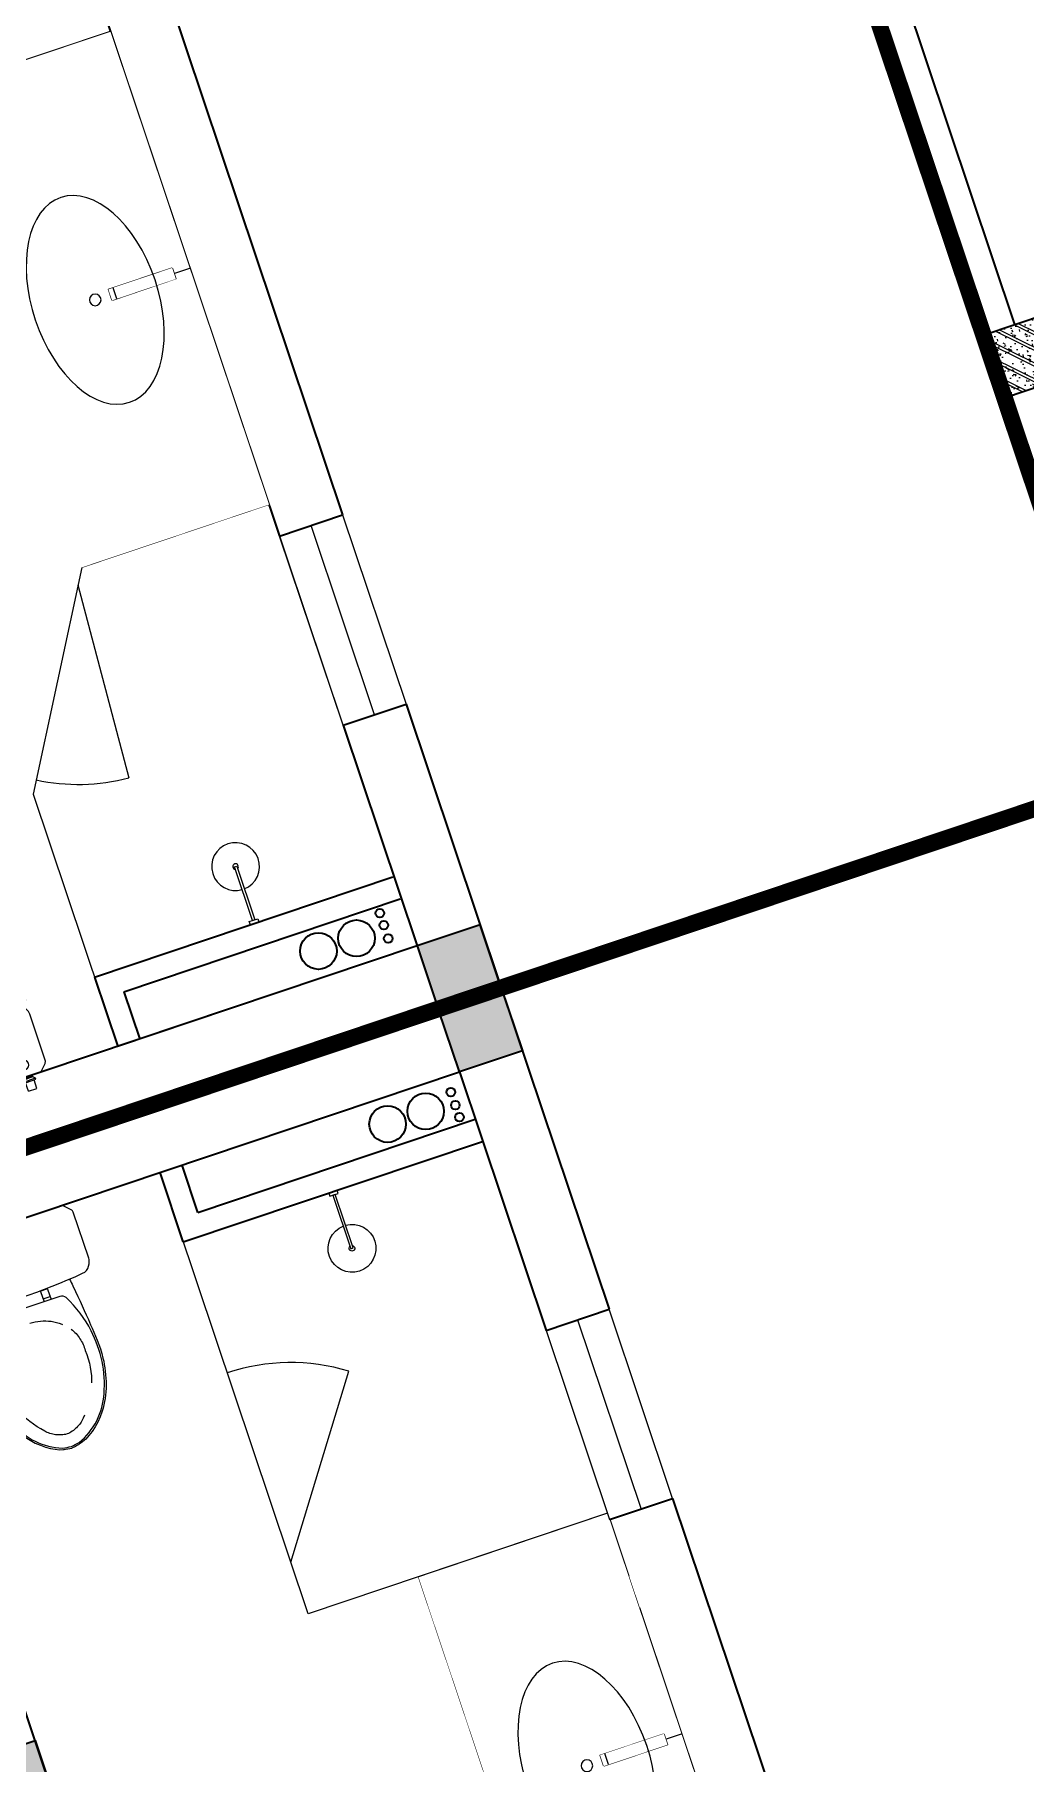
# Model space of a CAD drawing. Header units: metres. Extents: x 568332 to 569219, y 2065964 to 2066430.
# Drawn here: x 568493.52 to 568496.5, y 2066212.49 to 2066217.69 of the extents above; entities that cross this region are included whole.
import ezdxf

# ---------------------------------------------------------------- set-up
doc = ezdxf.new("R2010")
doc.units = ezdxf.units.M
for name, pattern in [('CENTER', [2, 1.25, -0.25, 0.25, -0.25]), ('HIDDEN', [0.375, 0.25, -0.125]), ('xref-thap C (mb tang 32-2)$0$HIDDEN', [0.375, 0.25, -0.125])]:
    doc.linetypes.add(name, pattern=pattern)
doc.layers.get('0').update_dxf_attribs({"linetype": 'CONTINUOUS'})
doc.layers.get('DEFPOINTS').update_dxf_attribs({"linetype": 'CONTINUOUS'})
for name, color, linetype, lineweight in [('-CENTER', 143, 'CENTER', 13), ('-CONCRETE', 1, 'CONTINUOUS', 35), ('-DIM', 9, 'CONTINUOUS', 13), ('-DOOR', 137, 'CONTINUOUS', 9), ('-FURNITURE', 46, 'CONTINUOUS', 9), ('-HATCH', 8, 'CONTINUOUS', 5), ('-LINE1', 7, 'CONTINUOUS', 18), ('-LINE2', 252, 'CONTINUOUS', 9), ('-STEEL1', 1, 'CONTINUOUS', 35), ('-WALL', 4, 'CONTINUOUS', 35)]:
    doc.layers.add(name, color=color, linetype=linetype, lineweight=lineweight)
doc.layers.add('-RANH GIOI LO DAT', color=12, linetype='CONTINUOUS')

# ---------------------------------------------------------------- blocks, each defined once
blk = doc.blocks.new('A$C18091ED7')
for p, q in [((9.957147995010018e-09, -42.13376978135784), (0, -3.786117304116488e-07)), ((146.1412317672475, -26.59467297248193), (179.181621938591, -26.59467296488583)), ((146.1412317672475, -26.59467297248193), (146.1412317680188, -30.17859706786112)), ((146.1412317680188, -30.17859706786112), (165.7503655985456, -30.17859706340823)), ((153.0594147269658, -36.79204952501459), (146.1412317680188, -30.17859706786112)), ((152.3191092506386, -2.717133611440659e-07), (152.3191092568413, -26.59467297093943)), ((152.3191092506386, -2.717133611440659e-07), (179.1816219322718, -2.654269337654114e-07)), ((153.0594147269658, -36.79204952501459), (165.7503656001572, -36.79204952192958)), ((153.0594147275151, -39.73033438943094), (153.0594147269658, -36.79204952501459)), ((153.0594147275151, -39.73033438943094), (178.4413164740145, -39.73033438349376)), ((153.0594147275151, -39.73033438943094), (178.4413164740145, -39.73033438349376)), ((153.0594147275151, -39.73033438943094), (153.0594147281554, -42.13376974494895)), ((185.3594994290725, -30.17859705851879), (165.7503655985456, -30.17859706340823)), ((178.4413164733487, -36.79204951884458), (165.7503656001572, -36.79204952192958)), ((185.3594994290725, -30.17859705851879), (178.4413164733487, -36.79204951884458)), ((178.4413164733487, -36.79204951884458), (178.4413164740145, -39.73033438349376)), ((178.4413164740145, -39.73033438349376), (178.4413164746547, -42.1337697392446)), ((179.1816219322718, -2.654269337654114e-07), (179.181621938591, -26.59467296488583)), ((179.181621938591, -26.59467296488583), (185.3594994283012, -26.59467296337243)), ((185.3594994283012, -26.59467296337243), (185.3594994290725, -30.17859705851879)), ((167.8691141396885, -259.5142789271486), (228.0810223811895, -259.5142789128586)), ((-83.25994817525861, -267.3592828898691), (-83.259948167517, -299.9634285944048)), ((-83.25994817257379, -278.4883151478134), (-83.25994817046012, -287.6388527823146)), ((-60.91100930959874, -290.0299398849311), (-83.25994816994717, -290.0299398901407)), ((-62.88950393904452, -265.3807882612164), (-81.28145355204106, -265.3807882657275)), ((-60.91100931491019, -267.3592828844266), (-60.91100930728498, -299.9634285889624)), ((60.9110093945892, -267.3592828557594), (60.9110094022144, -299.9634285600623)), ((60.91100939990065, -290.029939856031), (83.25994826024908, -290.0299398510542)), ((62.88950401780676, -265.3807882316178), (81.2814536308033, -265.3807882273395)), ((83.25994825493763, -267.3592828505498), (83.25994826256283, -299.9634285550856)), ((83.25994825750604, -278.488315108727), (83.2599482596197, -287.6388527429954)), ((165.3959958605519, -261.9873972070927), (165.3959958671003, -289.7349902229907)), ((167.8691141472664, -292.2081085020036), (206.7175896017579, -292.2081084926904)), ((230.5541406641933, -274.3229751045001), (230.5541406613593, -261.9873971916386))]:
    blk.add_line(p, q)
for points in [[(230.0000000517721, -218.5046414944518, -0.1374073801801567), (225.4781190853137, -234.6482587013161), (221.7949787454636, -240.7070387715066, -0.2360805181595358), (198.2560902649639, -255.4947853636986, -0.0519608230665726), (-198.2560901437319, -255.4947854572965, -0.236080518165078), (-221.7949786317113, -240.7070388760185), (-225.4781189743626, -234.6482588077488, -0.1374073801809237), (-229.9999999484608, -218.5046416030382), (-229.9999999831671, -71.98694829508895, -0.1989123673786679), (-226.3782021181105, -63.2431547633314), (-208.8906150607545, -45.75556769772083, -0.1989123673792025), (-200.1468215308087, -42.13376982865157), (9.971699910238385e-09, -42.13376978135784), (200.1468215506357, -42.13376973403501, -0.1989123673792025), (208.8906150822841, -45.75556759897154), (226.3782021480001, -63.24315465634572, -0.1989123673791691), (230.0000000170658, -71.98694818626973)], [(144.14367173758, -618.9627606730501, -0.2124047892419209), (26.30999211127346, -734.491494372196, -0.0276853236339062), (-0.5628229983012716, -738.609219571983, -0.0222792448073508), (-26.30999181118386, -734.4914943844487, -0.2124047892421136), (-144.1436714920528, -618.9627607410075, -0.1427957259999892), (-167.2376623962118, -428.0139674870588, -0.0930051380368448), (-127.9331820271946, -309.1271633332653, -0.2564387014614383), (-111.240849547703, -299.9634286007786), (4.746470949612558e-08, -299.9634285748762), (111.2408496426324, -299.9634285482753, -0.2564387014619951), (127.933182126606, -309.1271632729331, -0.0930051380368741), (167.2376625517572, -428.0139674081001, -0.1427957260000456)]]:
    blk.add_lwpolyline(points, format="xyb", close=True)
at = {"linetype": 'xref-thap C (mb tang 32-2)$0$HIDDEN', "ltscale": 100}
blk.add_lwpolyline([(61.00044987679576, -669.0176259216969, -0.1990312026443698), (1.417429302819073e-07, -698.769823720475, -0.1990312026443799), (-61.00044960746891, -669.0176259504806, -0.2189240232571595), (-131.9321382956405, -478.313622940972, -0.1537914605682739), (-112.4681372026971, -403.989815428853, -0.2367011859554165), (5.876427167095244e-08, -347.5870280214876, -0.2367011859554843), (112.4681373467611, -403.9898153757968, -0.1537914605681893), (131.9321384748619, -478.313622878748, -0.2189240232571754)], format="xyb", close=True, dxfattribs=at)
blk.add_circle((165.7503656100234, -78.39166221523192), 13.90362011701458)
for centre, radius, start, end in [((167.8691141402633, -261.9873972065106), 2.473118279571131, 90.00000001354867, 180.0000000133402), ((-81.28145355158267, -267.3592828894034), 1.978494623656905, 90.00000001354867, 180.0000000133402), ((-62.88950393858613, -267.3592828848923), 1.978494623656905, 1.334021322268115e-08, 90.00000001354867), ((62.88950401826514, -267.3592828552937), 1.978494623656905, 90.00000001354867, 180.0000000133402), ((81.28145363126168, -267.3592828510155), 1.978494623656905, 1.334021322268115e-08, 90.00000001354867), ((167.8691141466952, -289.7349902224087), 2.473118279571131, 180.0000000133402, 270.0000000135486), ((206.717589598069, -276.6690117186226), 15.53909677420133, 270.0000000135486, 306.4658507565522), ((168.3527972659103, -224.7572911087773), 80.08895368617857, 306.4658507565522, 320.3122930343796), ((228.0810223845983, -274.3229751050822), 2.473118279571131, 320.3122930343796, 1.334021322268115e-08)]:
    blk.add_arc(centre, radius, start, end)
for points, knots in [([(-155.6468228230951, -259.4535552573798), (-156.6353001506941, -267.2522313103836), (-164.2940232875517, -328.394745314552), (-169.1545302536251, -385.0939582949213), (-183.68571763406, -527.7705276800843), (-135.602968026873, -679.1126648240606), (-50.29344375100118, -735.2493608418445), (-19.70048385594782, -741.0901266933652), (1.531116140540689e-07, -743.6724421556864)], [130.6139379315478, 130.6139379315478, 130.6139379315478, 130.6139379315478, 152.8521090939923, 311.1293507817257, 417.703951170228, 561.3833927516608, 697.6926317810714, 710.812262267882, 710.812262267882, 710.812262267882, 710.812262267882]), ([(155.6468228994709, -259.4535551877343), (156.6353002305841, -267.2522312389628), (164.2940233960289, -328.3947452375724), (169.1545303888706, -385.0939582149149), (183.6857178367027, -527.7705275934422), (135.6029683008201, -679.1126647599449), (50.29344405157826, -735.2493608178338), (19.70048415924612, -741.0901266841101), (1.530679583083838e-07, -743.6724421554536)], [130.613937934949, 130.613937934949, 130.613937934949, 130.613937934949, 152.8521090939923, 311.1293507817257, 417.703951170228, 561.3833927516608, 697.6926317810714, 710.812262267882, 710.812262267882, 710.812262267882, 710.812262267882])]:
    blk.add_open_spline(points, degree=3, knots=knots)
blk = doc.blocks.new('Sink_Cicle')
blk.add_lwpolyline([(17.49999987077899, -50.00226151314564), (-17.49999987077899, -49.99773848685436), (-17.51615354442038, -252.2967581441626), (17.48384613892995, -252.3012811850058)], close=True)
blk.add_circle((0, -300), 17.5)
at = {"layer": 'DEFPOINTS'}
blk.add_line((0, -100), (0, 0), dxfattribs=at)
blk.add_wipeout([(17.499999870775355, -50.00226151314928), (-17.49999987078263, -49.99773848685436), (-17.516153544427652, -252.29675814416623), (17.48384613892631, -252.3012811850058)])
at = {"layer": '-FURNITURE', "linetype": 'Continuous'}
blk.add_ellipse((0, -300), major_axis=(-325, 0), ratio=0.5846153846153846, dxfattribs=at)
blk.add_line((-17.51421511289664, -237.2967582757119), (17.48578462866135, -237.3012813020032))
blk = doc.blocks.new('shower')
for points in [[(180919.3447017173, -32316.45425928477), (180912.3337561736, -32316.45425928477), (180912.3337561736, -32146.62790954509), (180919.3447017173, -32146.62790954509)], [(180929.3839969719, -32326.62790954066), (180902.2944609144, -32326.62790954066), (180902.2944609144, -32316.45425928477), (180929.3839969719, -32316.45425928477)]]:
    blk.add_lwpolyline(points, close=True)
for radius, start, end in [(72, 272.7906698559544, 267.2093301440456), (8.346062492523743, 294.8355446212717, 245.1644553787283)]:
    blk.add_arc((180915.8392289462, -32146.62790954416), radius, start, end)
blk = doc.blocks.new('A$C5C575821')
at = {"layer": '-CONCRETE'}
h = blk.add_hatch(color=256, dxfattribs=at)
h.dxf.hatch_style = 1
h.paths.add_polyline_path([(-0.00237559899687767, 200.0000000000146), (-0.00237559899687767, 1.455191522836685e-11), (199.9976244010031, 1.455191522836685e-11), (199.9976244010031, 200.0000000000146)])
blk.add_lwpolyline([(-0.00237559899687767, 1.455191522836685e-11), (199.9976244010031, 1.455191522836685e-11), (199.9976244010031, 200.0000000000146), (-0.00237559899687767, 200.0000000000146)], close=True, dxfattribs=at)
blk = doc.blocks.new('M27-T3')
at = {"layer": '-CONCRETE'}
for centre, radius in [((205376.0635093662, -686196.4696818889, 5.66516857499076e-09), 13), ((205414.3334963158, -686196.4696818889, 5.66516857499076e-09), 13), ((205456.0829143319, -686196.4696818889, 5.66516857499076e-09), 13), ((205425.2561563579, -686286.9664899866, 5.66516857499076e-09), 55), ((205425.2561563579, -686407.8089401919, 5.66516857499076e-09), 55)]:
    blk.add_circle(centre, radius, dxfattribs=at)
at = {"layer": '-DOOR'}
blk.add_lwpolyline([(204204.9920547613, -685921.4892387852), (204805.0039946692, -685921.4892387852), (204805.0039946692, -686121.4892387852), (204204.9920547613, -686121.4892387852)], close=True, dxfattribs=at)
blk.add_lwpolyline([(204805.0039946692, -686021.4892387852), (204204.9994206022, -686021.5334146522)], dxfattribs=at)
at = {"layer": '-FURNITURE'}
for points in [[(204704.9369298297, -687071.4892387852), (205505.0039946692, -687071.4892387852), (205505.0039946692, -686121.4892387852), (204104.8698649901, -686121.4892387852), (204104.8698649901, -686716.0257370352)], [(204151.0538827741, -686743.3839002281), (204749.7492659565, -686782.9292938417)]]:
    blk.add_lwpolyline(points, dxfattribs=at)
blk.add_arc((204151.0538827741, -686743.3839002281), 600, 329.3586465095803, 356.2209536738341, dxfattribs=at)
at = {"layer": '-RANH GIOI LO DAT', "linetype": 'HIDDEN', "ltscale": 10, "const_width": 50}
blk.add_lwpolyline([(196705.0039944306, -683921.4892388199), (196705.0039945305, -701917.379578126), (205705.0039946673, -702342.4171502552), (205705.0039946695, -683921.4892389331)], close=True, dxfattribs=at)
at = {"layer": '-WALL'}
for p, q in [((202154.8642905777, -685921.4001005247), (204204.9920547613, -685921.4892387852)), ((204205.0067799381, -686121.4892387852), (204204.9920547613, -685921.4892387852)), ((204805.0039946692, -685921.4892387852), (205705.0039946692, -685921.4892387852)), ((204805.0039946692, -686121.4892387852), (204805.0039946692, -685921.4892387852)), ((205705.0039946692, -685921.4892387852), (205705.0039946692, -699606.4892410543)), ((202154.8825719088, -686121.5189513784), (204205.0067799381, -686121.4892387852)), ((202604.8698649901, -686121.4892387852), (202604.8698649901, -687971.4892387852)), ((204805.0039946692, -686121.4892387852), (205505.0039946692, -686121.4892387852)), ((205285.1172811443, -687071.4892387852), (205285.1172811499, -686124.4222777785)), ((205355.1172811443, -687001.4892387852), (205355.1172811499, -686124.4222777785)), ((205505.0039946692, -686121.4892387852), (205505.0039946692, -687971.4892387852)), ((205355.1172811443, -687001.4892387852), (205505.1172811443, -687001.4892387852)), ((205285.1172811443, -687071.4892387852), (205505.1172811442, -687071.4892387852))]:
    blk.add_line(p, q, dxfattribs=at)
at = {"layer": '-FURNITURE', "rotation": 90.00000000000001}
blk.add_blockref('shower', (172958.4893716057, -867479.03615302), dxfattribs=at)
at = {"layer": '-FURNITURE', "xscale": -1, "rotation": 269.9963422654919}
blk.add_blockref('A$C18091ED7', (205547.1377643647, -687521.4919285943), dxfattribs=at)
at = {"layer": '-WALL'}
blk.add_blockref('A$C5C575821', (205505.0039946692, -686121.4892387852), dxfattribs=at)
blk.add_wipeout([(204104.86986499003, -686121.4892387853), (202604.86986499003, -686121.4892387853), (202604.86986499, -686721.2582582703), (204104.86986499003, -686716.0257370354)]).dxf.layer = '-FURNITURE'
at = {"layer": '-FURNITURE'}
blk.add_lwpolyline([(204104.8698649901, -686716.0257370352), (204704.9369298297, -687071.4892387852)], dxfattribs=at)
at = {"layer": '-FURNITURE', "xscale": -1, "rotation": 359.9963422654919}
blk.add_blockref('Sink_Cicle', (203354.8698699838, -686121.4110145807), dxfattribs=at)
blk = doc.blocks.new('X-5M-DH-2-CORE$0$A$C75E80C28')
at = {"layer": '-LINE2', "linetype": 'Continuous', "ltscale": 2}
for p, q in [((-510.0000099998433, -21.5000000000291), (-510.0000099998579, -50.60000000000582)), ((-506.8000099998899, -21.5000000000291), (-510.0000099998433, -21.5000000000291)), ((-506.8000099998899, -21.5000000000291), (-506.8000099999044, -50.60000000000582)), ((506.8000100001227, -21.5), (510.0000100000761, -21.5)), ((506.8000100001227, -21.5), (506.8000100001082, -50.59999999997672)), ((510.0000100000761, -21.5), (510.0000100000616, -50.59999999997672)), ((-510.0000099998579, -108.5000000000291), (-510.0000099998433, -79.39999999999418)), ((-506.8000099999044, -108.5000000000291), (-506.8000099998899, -79.39999999999418)), ((-456.2000100000296, -56.79999999998836), (-500.6000099999364, -56.80000000001746)), ((-456.2000100000441, -60), (-500.600009999951, -60.0000000000291)), ((-456.2000100000296, -70), (-500.6000099999364, -70.0000000000291)), ((-456.2000100000296, -73.19999999995343), (-500.6000099999364, -73.19999999998254)), ((-453.2000100000441, -63), (-453.2000100000296, -67)), ((-450.0000099998579, -63), (-450.0000099998433, -67)), ((450.0000100000616, -63), (450.0000100000761, -67)), ((453.200010000015, -63), (453.2000100000296, -67)), ((456.2000100000296, -56.79999999998836), (500.6000100000529, -56.79999999998836)), ((456.200010000015, -60), (500.6000100000383, -60)), ((456.2000100000296, -70), (500.6000100000529, -70)), ((456.2000100000296, -73.19999999995343), (500.6000100000529, -73.19999999995343)), ((506.8000100001227, -108.5), (506.8000100001227, -79.39999999996508)), ((510.0000100000761, -108.5), (510.0000100000761, -79.39999999996508)), ((-731.0000002632733, -148.9999999649008), (730.9999997367267, -148.9999999649299)), ((-731.0000002698944, -1304.999999934109), (-731.0000002632733, -148.9999999649008)), ((-556.8000102631631, -112.4999999912397), (-560.0000102631166, -112.4999999912397)), ((456.800009736864, -112.4999999912397), (460.0000097368174, -112.4999999912397)), ((730.9999997301056, -1304.999999934109), (730.9999997367267, -148.9999999649299)), ((-700.0000002632733, -178.9999999649008), (699.9999997367267, -178.9999999649299)), ((-700.0000002699089, -1224.999999934109), (-700.0000002632733, -178.9999999649008)), ((699.9999997300911, -1224.999999934109), (699.9999997367267, -178.9999999649299)), ((-700.0000002699089, -1224.999999934109), (-400.0000002699089, -1224.999999934138)), ((-400.0000002698944, -1304.999999934138), (-400.0000002699089, -1224.999999934138)), ((699.9999997300911, -1224.999999934109), (399.9999997300911, -1224.999999934109)), ((399.9999997301056, -1304.999999934109), (399.9999997300911, -1224.999999934109)), ((839.9999997301056, -1304.999999934109), (-840.0000002698944, -1304.999999934109)), ((-840.0000002698944, -1364.999999934109), (-840.0000002698944, -1304.999999934109)), ((424.9999997301056, -1308.999999934109), (-425.0000002698944, -1308.999999934109)), ((-425.0000002699089, -1342.999999934109), (-425.0000002698944, -1308.999999934109)), ((424.9999997300911, -1342.999999934109), (-425.0000002699089, -1342.999999934109)), ((-2.6989437174052e-07, -1308.999999934109), (-2.699089236557484e-07, -1342.999999934109)), ((424.9999997300911, -1342.999999934109), (424.9999997301056, -1308.999999934109)), ((839.9999997301056, -1364.999999934109), (839.9999997301056, -1304.999999934109)), ((839.9999997301056, -1364.999999934109), (-840.0000002698944, -1364.999999934109)), ((839.9999997301056, -1394.999999934109), (-840.0000002698944, -1394.999999934109)), ((-840.0000002698944, -1394.999999934109), (-840.0000002698944, -1454.999999934109)), ((839.9999997301056, -1394.999999934109), (839.9999997301056, -1454.999999934109)), ((-840.0000002698944, -1454.999999934109), (-435.0000002698944, -1454.999999934109)), ((-435.0000002698944, -1449.999999934109), (-435.0000002699089, -1459.999999934109)), ((-435.0000002698944, -1449.999999934109), (-400.0000002698944, -1449.999999934138)), ((-433.4000002698012, -1451.599999934086), (-433.4000002698012, -1458.399999934074)), ((-433.4000002698012, -1451.599999934086), (-401.6000002697547, -1451.599999934086)), ((429.9999997300911, -1405.999999934138), (-430.0000002699089, -1405.999999934109)), ((-430.0000002699089, -1405.999999934109), (-430.0000002698944, -1445.999999934109)), ((429.9999997301056, -1445.999999934138), (-430.0000002698944, -1445.999999934109)), ((-401.6000002697547, -1451.599999934086), (-401.6000002697256, -1498.399999934074)), ((399.9999997301056, -1449.999999934109), (-400.0000002698944, -1449.999999934138)), ((-400.0000002698944, -1449.999999934138), (-400.0000002698653, -1499.999999934138)), ((-2.699089236557484e-07, -1405.999999934109), (-2.6989437174052e-07, -1445.999999934109)), ((399.9999997301056, -1449.999999934109), (399.9999997301347, -1499.999999934109)), ((434.9999997301056, -1449.999999934109), (399.9999997301056, -1449.999999934109)), ((401.5999997301988, -1451.599999934086), (401.5999997302279, -1498.399999934074)), ((433.3999997302453, -1451.599999934086), (401.5999997301988, -1451.599999934086)), ((429.9999997300911, -1405.999999934138), (429.9999997301056, -1445.999999934138)), ((433.3999997302453, -1451.599999934086), (433.3999997302453, -1458.399999934074)), ((434.9999997301056, -1449.999999934109), (434.9999997301056, -1459.999999934109)), ((839.9999997301056, -1454.999999934109), (434.9999997301056, -1454.999999934109)), ((-435.0000002699089, -1459.999999934109), (-425.0000002699089, -1459.999999934109)), ((-435.0000002698653, -1489.999999934109), (-435.0000002698653, -1499.999999934109)), ((-435.0000002698653, -1489.999999934109), (-425.0000002698653, -1489.999999934109)), ((-435.0000002698653, -1499.999999934109), (-400.0000002698653, -1499.999999934138)), ((-433.4000002698012, -1458.399999934074), (-425.0000002698944, -1458.399999934074)), ((-433.4000002697721, -1491.599999934086), (-433.4000002697721, -1498.399999934074)), ((-433.4000002697721, -1491.599999934086), (-425.0000002698653, -1491.599999934086)), ((-433.4000002697721, -1498.399999934074), (-401.6000002697256, -1498.399999934074)), ((-425.0000002698944, -1458.399999934074), (-425.0000002699089, -1459.999999934109)), ((-425.0000002698653, -1489.999999934109), (-425.0000002698653, -1491.599999934086)), ((434.9999997301347, -1499.999999934109), (399.9999997301347, -1499.999999934109)), ((433.3999997302744, -1498.399999934074), (401.5999997302279, -1498.399999934074)), ((433.3999997302453, -1458.399999934074), (424.9999997301056, -1458.399999934074)), ((424.9999997301056, -1458.399999934074), (424.9999997301056, -1459.999999934109)), ((434.9999997301056, -1459.999999934109), (424.9999997301056, -1459.999999934109)), ((424.9999997301347, -1489.999999934109), (424.9999997301347, -1491.599999934086)), ((434.9999997301347, -1489.999999934109), (424.9999997301347, -1489.999999934109)), ((433.3999997302744, -1491.599999934086), (424.9999997301347, -1491.599999934086)), ((433.3999997302744, -1491.599999934086), (433.3999997302744, -1498.399999934074)), ((434.9999997301347, -1489.999999934109), (434.9999997301347, -1499.999999934109))]:
    blk.add_line(p, q, dxfattribs=at)
for points in [[(-450.0000000000146, 0), (-450, -130), (450, -130), (449.9999999999854, 0)], [(-200, -29), (200.0000000001164, -29), (200.0000000001164, -101), (-200, -101)], [(-36.0000002632587, -583.9999999649008), (35.9999997367413, -583.9999999649008), (35.99999973675585, -983.9999999649008), (-36.00000026324415, -983.9999999649008)]]:
    blk.add_lwpolyline(points, close=True, dxfattribs=at)
for points in [[(-780.0000002632587, -788.9999999649008), (-751.0000002632587, -788.9999999649299, 0.414213562373095), (-750.0000002632733, -787.9999999649008), (-750.0000002632587, -783.9999999649008), (-750.0000002632587, -779.9999999649008, 0.414213562373095), (-751.0000002632733, -778.9999999649299), (-780.0000002632733, -778.9999999649881, -0.2569775838576673), (-784.1207396915852, -781.9399999648449), (-797.9000002631656, -781.939999964874, -0.414213562373095), (-800.9000002631656, -778.939999964874), (-804.0000002632587, -749.4999999649008, 0.414213562373095), (-807.0000002632587, -746.4999999649008), (-812.0000002632587, -746.4999999649008), (-812.0000002632587, -783.9999999649008), (-812.0000002632587, -821.4999999649008), (-807.0000002632587, -821.4999999649008, 0.414213562373095), (-804.0000002632587, -818.4999999649008), (-800.9000002631656, -789.0599999648693, -0.414213562373095), (-797.9000002631656, -786.0599999648693), (-784.1207396915852, -786.0599999648402, -0.2569775838576673), (-780.0000002632587, -788.9999999647553)], [(779.9999997367413, -788.9999999649299), (750.9999997367413, -788.9999999649008, -0.414213562373095), (749.9999997367267, -787.9999999649299), (749.9999997367413, -783.9999999649299), (749.9999997367413, -779.9999999649299, -0.414213562373095), (750.9999997367267, -778.9999999649008), (779.9999997368432, -778.9999999650172, 0.2569775838576673), (784.1207391653006, -781.939999964874), (797.899999736881, -781.9399999648449, 0.414213562373095), (800.899999736881, -778.9399999648449), (803.9999997367413, -749.4999999649008, -0.414213562373095), (806.9999997367413, -746.4999999649008), (811.9999997367413, -746.4999999649008), (811.9999997367413, -783.9999999649008), (811.9999997367413, -821.4999999649008), (806.9999997367413, -821.4999999649008, -0.414213562373095), (803.9999997367413, -818.4999999649008), (800.899999736881, -789.0599999648402, 0.414213562373095), (797.899999736881, -786.0599999648402), (784.1207391653006, -786.0599999648693, 0.2569775838576672), (779.9999997368577, -788.9999999647844)]]:
    blk.add_lwpolyline(points, format="xyb", dxfattribs=at)
for centre, radius, start, end in [((-500.600009999951, -50.60000000000582), 9.400000000001475, 180, 270), ((-500.600009999951, -50.60000000000582), 6.200000000004374, 180, 270), ((500.6000100000383, -50.59999999997672), 6.200000000004374, 270, 0), ((500.6000100000383, -50.59999999997672), 9.400000000001475, 270, 0), ((-500.6000099999364, -79.39999999999418), 9.399999999997844, 90, 180), ((-500.6000099999364, -79.39999999999418), 6.19999999999734, 90, 180), ((-456.2000100000441, -63), 6.19999999999713, 0, 90), ((-456.2000100000441, -63), 3.000000000000045, 0, 90), ((-456.2000100000296, -67), 6.20000000000076, 270, 0), ((-456.2000100000296, -67), 2.999999999999834, 270, 0), ((456.200010000015, -63), 6.19999999999713, 90, 180), ((456.2000100000296, -67), 6.20000000000076, 180, 270), ((456.200010000015, -63), 3.000000000000045, 90, 180), ((456.2000100000296, -67), 2.999999999999834, 180, 270), ((500.6000100000529, -79.39999999996508), 9.399999999997844, 0, 90), ((500.6000100000529, -79.39999999996508), 6.19999999999734, 0, 90)]:
    blk.add_arc(centre, radius, start, end, dxfattribs=at)
blk = doc.blocks.new('A$C3F71457E')
at = {"layer": '-CONCRETE'}
blk.add_lwpolyline([(-8.760252967476845e-09, -100.0000002632005), (0, 400), (-1500, 400.0000000000582), (-1500.00000001755, -1399.999999999942), (-1.754960976541042e-08, -1400), (-7.895869202911854e-08, -900.0000002632005), (199.9999999912397, -900.0000002982852), (199.9999999824504, -1600), (-1700.00000001755, -1600), (-1700, 600), (200, 600), (199.9999999912397, -100.0000002982852), (6.140908226370811e-08, -100.0000002632005)], dxfattribs=at)
at = {"layer": '-LINE1'}
blk.add_line((-7.895869202911854e-08, -900.0000002632005), (-8.760252967476845e-09, -100.0000002632005), dxfattribs=at)
at = {"layer": '-WALL'}
for p in [(-1699.997624401003, 399.9999999999854), (0.00237559899687767, 399.9999999999854), (-1699.997624401081, -1599.999999999959), (0.002375601565972829, -1600.000000021305)]:
    blk.add_blockref('A$C5C575821', p, dxfattribs=at)
at = {"color": 2, "rotation": 90}
blk.add_blockref('X-5M-DH-2-CORE$0$A$C75E80C28', (-1500.00000000876, -499.9999999999418), dxfattribs=at)
blk = doc.blocks.new('*U248')
at = {"ltscale": 300}
blk.add_lwpolyline([(0, 0), (1399.999984714887, 0), (1399.999984714887, -600), (0, -600)], close=True, dxfattribs=at)
blk.add_wipeout([(0, 7.275957614183426e-12), (1399.9999847148765, 7.275957614183426e-12), (1399.9999847148765, -600), (0, -600)], dxfattribs=at)
blk.add_blockref('Sink_Cicle', (699.9999923574433, 0), dxfattribs=at)
blk = doc.blocks.new('M28-T3')
at = {"layer": '-CONCRETE'}
for centre, radius in [((194646.7605425827, -753848.1084456419, 5.66516857499076e-09), 13), ((194688.5099605987, -753848.1084456419, 5.66516857499076e-09), 13), ((194726.7799475483, -753848.1084456419, 5.66516857499076e-09), 13), ((194677.5873005567, -753938.6052537396, 5.66516857499076e-09), 55), ((194677.5873005567, -754059.4477039449, 5.66516857499076e-09), 55)]:
    blk.add_circle(centre, radius, dxfattribs=at)
at = {"layer": '-DOOR'}
blk.add_lwpolyline([(195417.7261757326, -753704.8048758752), (196017.7261757326, -753704.8048758752)], dxfattribs=at)
at = {"layer": '-FURNITURE'}
blk.add_lwpolyline([(195833.5156758338, -754754.8048758813), (195344.7459954195, -754406.8045892323)], dxfattribs=at)
blk.add_arc((195833.5156758338, -754754.8048758813), 600, 144.5494237601196, 180, dxfattribs=at)
at = {"layer": '-RANH GIOI LO DAT', "linetype": 'HIDDEN', "ltscale": 10, "const_width": 50}
blk.add_lwpolyline([(194397.7261757466, -751604.8048745737), (194397.7261757812, -770025.7327857869), (200403.2926977283, -770309.3540537044), (205397.7261759735, -765545.2231517987), (205397.7261765465, -751604.8048749053)], close=True, dxfattribs=at)
at = {"layer": '-WALL'}
for p, q in [((194397.7261757866, -767089.7327872089), (194397.7261757866, -753604.8048758883)), ((194397.7261757866, -753604.8048758883), (195417.7261757326, -753604.8048758741)), ((195417.7261757326, -753804.8048758764), (195417.7261757326, -753604.8048758741)), ((196017.7261757326, -753604.8048758615), (201397.7261757865, -753604.8048759046)), ((196017.7261757326, -753804.8048758582), (196017.7261757326, -753604.8048758615)), ((194597.7261757866, -755654.8048758811), (194597.7261757866, -753804.8048758883)), ((194597.7261757866, -753804.8048758883), (195417.7261757326, -753804.8048758764)), ((194747.7261757865, -754684.8048758813), (194747.7261757702, -753804.8048758836)), ((194817.7261757865, -754754.8048758813), (194817.7261757702, -753804.8048758836)), ((196017.7261757326, -753804.8048758582), (196197.8027024349, -753804.8048758645)), ((196297.8027024349, -753804.8048758883), (201197.7261757864, -753804.8048758887)), ((194747.7261757865, -754684.8048758813), (194597.7261757865, -754684.8048758813)), ((194817.7261757865, -754754.8048758813), (194597.7261757866, -754754.8048758813))]:
    blk.add_line(p, q, dxfattribs=at)
at = {"layer": '-FURNITURE', "xscale": -1}
for name, p, rotation in [('shower', (227110.6693991806, -935201.6602078829), 269.9893314882561), ('A$C18091ED7', (194555.5924060052, -755270.2669168998), 90)]:
    blk.add_blockref(name, p, dxfattribs=dict(at, rotation=rotation))
at = {"layer": '-WALL', "xscale": -1}
blk.add_blockref('A$C5C575821', (194597.7238001514, -753804.8048760932), dxfattribs=at)
at = {"layer": '-WALL', "xscale": -1, "rotation": 180}
blk.add_blockref('A$C3F71457E', (196097.7261758042, -757254.8048758811), dxfattribs=at)
at = {"layer": '-FURNITURE', "extrusion": (0, 0, -1), "zscale": -1}
blk.add_blockref('*U248', (-197397.8025418576, -753804.8048758883), dxfattribs=at)
at = {"layer": '-DOOR'}
blk.add_lwpolyline([(196017.7261757326, -753604.8048758615), (195417.7261757326, -753604.8048758615), (195417.7261757326, -753804.8048758764), (196017.7261757326, -753804.8048758764)], close=True, dxfattribs=at)
at = {"layer": '-FURNITURE'}
blk.add_lwpolyline([(195997.8025571427, -753804.8048758883), (195997.8025571427, -754754.8048758813), (194597.7261757866, -754754.8048758813)], dxfattribs=at)
blk = doc.blocks.new('18x35')
at = {"layer": '-HATCH'}
h = blk.add_hatch(dxfattribs=at)
h.set_pattern_fill('CHAU-01', color=256, scale=10, angle=-1.272221872585407e-14, pattern_type=2)
h.set_pattern_definition([(49.99999999999999, (0, 0), (71.72601826007535, -6.275213498259527), [7.5, -82.5]), (355, (0, 0), (-13.87513336129999, 75.21921337000119), [6, -66]), (100.4514, (5.977167999997619, -0.5229339999999638), (57.85093817140217, 68.94395420609534), [6.374019000000001, -70.1142112]), (46.18419999999998, (0, 20), (106.7241048625644, -16.55190143290183), [11.25, -123.75]), (96.63559999999998, (8.89367449999554, 18.62066930000003), (93.46627055487036, 97.41178709004416), [9.561028799999994, -105.1713]), (351.1842, (0, 20), (93.46619451336275, 97.41186009253245), [9, -99]), (20.99999999999998, (10, 15), (59.69070521184616, -40.2618890665339), [7.5, -82.5]), (326.0000000000001, (10, 15), (24.33153319215819, 72.5150045046853), [6, -66]), (71.45139999999999, (14.97422329999972, 11.64483940000002), (84.022262858149, 32.25304967099522), [6.374019000000001, -70.1142112]), (37.49999999999998, (0, 0), (1.215985531729074, 33.28938538313115), [0, -65.19999999999999, 0, -67, 0, -66.25]), (7.499999999999987, (0, 0), (26.30695374421487, 39.44117118823602), [0, -38.2, 0, -63.7, 0, -25.25]), (327.5, (-22.30000000000291, 0), (53.3822436172409, -2.255487173437988), [0, -25, 0, -78, 0, -103.5]), (317.5, (-32.30000000000291, 0), (58.31861693423862, 10.01049823323176), [0, -32.5, 0, -51.8, 0, -73.5]), (44.99999999999999, (0, 0), (-30.05203820042826, 30.05203820042828), []), (44.99999999999999, (0, 12.25), (-30.05203820042826, 30.05203820042828), [])])
h.paths.add_polyline_path([(96508.03118051568, 47993.04977023201), (96508.03118051568, 47793.04977023201), (96708.03118051568, 47793.04977023201), (96708.03118051568, 47993.04977023201)])
at = {"layer": '-STEEL1'}
blk.add_lwpolyline([(96508.03118051568, 47793.04977023201), (96708.03118051568, 47793.04977023201), (96708.03118051568, 47993.04977023201), (96508.03118051568, 47993.04977023201)], close=True, dxfattribs=at)
blk = doc.blocks.new('M1-T3')
at = {"layer": '-CONCRETE', "color": 1, "linetype": 'HIDDEN', "ltscale": 10, "const_width": 50}
blk.add_lwpolyline([(191581.7177010371, 50951.98888872014), (197581.6939540912, 50951.98888872005), (197581.7429788466, 30952.01227472891), (191581.7667257926, 30952.01227472891)], close=True, dxfattribs=at)
at = {"layer": '-LINE1', "lineweight": 18}
blk.add_lwpolyline([(191581.7411493842, 50951.93153578669), (197581.7174024383, 50951.9315357866), (197581.7664271937, 30951.95492153367), (191581.7901741396, 30951.95492153367)], close=True, dxfattribs=at)
at = {"layer": '-WALL'}
for p, q in [((197581.7223051229, 48951.83150561327), (197581.7581737287, 33951.64109416441)), ((197482.0724672841, 43352.10850639593), (197481.7258022634, 45252.1996659822))]:
    blk.add_line(p, q, dxfattribs=at)
at = {"layer": '-STEEL1'}
blk.add_blockref('18x35', (100874.0412875377, -4641.255063733155), dxfattribs=at)

msp = doc.modelspace()

# ---------------------------------------------------------------- block references
at = {"layer": '-CENTER', "xscale": 0.001, "yscale": 0.001, "zscale": 0.001, "rotation": 288.5514997311919}
msp.add_blockref('M27-T3', (569079.760756792, 2066628.0663819), dxfattribs=at)

# ---------------------------------------------------------------- next in the draw order: block references
at = {"layer": '-CENTER', "xscale": 0.001, "yscale": 0.001, "zscale": 0.001, "rotation": 288.5514997321089}
msp.add_blockref('M28-T3', (569147.5246051219, 2066638.8805673), dxfattribs=at)

# ---------------------------------------------------------------- next in the draw order: block references
at = {"layer": '-DIM', "xscale": -0.001, "yscale": 0.001, "zscale": 0.001, "rotation": 18.5516401755757}
msp.add_blockref('M1-T3', (568697.4858571986, 2066238.546285438), dxfattribs=at)

doc.saveas('drawing.dxf')
